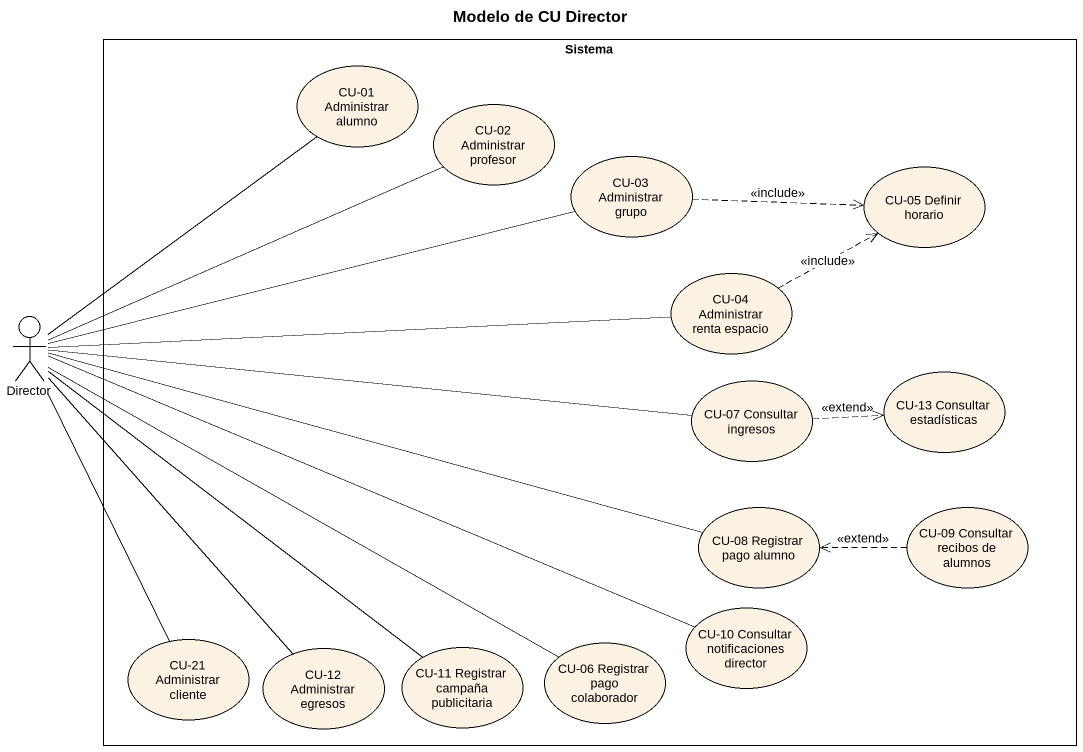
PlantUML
@startuml
title Modelo de CU Director
rectangle Sistema {
  usecase "CU-01 Administrar alumno" as CU_01_Administrar_alumno
  usecase "CU-02 Administrar profesor" as CU_02_Administrar_profesor
  usecase "CU-03 Administrar grupo" as CU_03_Administrar_grupo
  usecase "CU-05 Definir horario" as CU_05_Definir_horario
  usecase "CU-04 Administrar renta espacio" as CU_04_Administrar_renta
  usecase "CU-07 Consultar ingresos" as CU_07_Consultar_ingresos
  usecase "CU-13 Consultar estadísticas" as CU_13_Consultar_estadísticas
  usecase "CU-08 Registrar pago alumno" as CU_08_Registrar_pago_alumno
  usecase "CU-09 Consultar recibos de alumnos" as CU_09_Consultar_recibos_de
  usecase "CU-10 Consultar notificaciones director" as CU_10_Consultar
  usecase "CU-21 Administrar cliente" as CU_21_Administrar_cliente
  usecase "CU-12 Administrar egresos" as CU_12_Administrar_egresos
  usecase "CU-11 Registrar campaña publicitaria" as CU_11_Registrar_campaña
  usecase "CU-06 Registrar pago colaborador" as CU_06_Registrar_pago
}
actor Director
CU_03_Administrar_grupo .right.> CU_05_Definir_horario : <<include>>
CU_04_Administrar_renta .right.> CU_05_Definir_horario : <<include>>
Director -up- CU_01_Administrar_alumno
Director -right- CU_02_Administrar_profesor
Director -right- CU_03_Administrar_grupo
Director -right- CU_04_Administrar_renta
Director -right- CU_07_Consultar_ingresos
Director -right- CU_08_Registrar_pago_alumno
Director -right- CU_10_Consultar
Director -- CU_21_Administrar_cliente
Director -- CU_12_Administrar_egresos
Director -- CU_11_Registrar_campaña
Director -right- CU_06_Registrar_pago
CU_07_Consultar_ingresos .right.> CU_13_Consultar_estadísticas : <<extend>>
CU_09_Consultar_recibos_de .left.> CU_08_Registrar_pago_alumno : <<extend>>
@enduml
